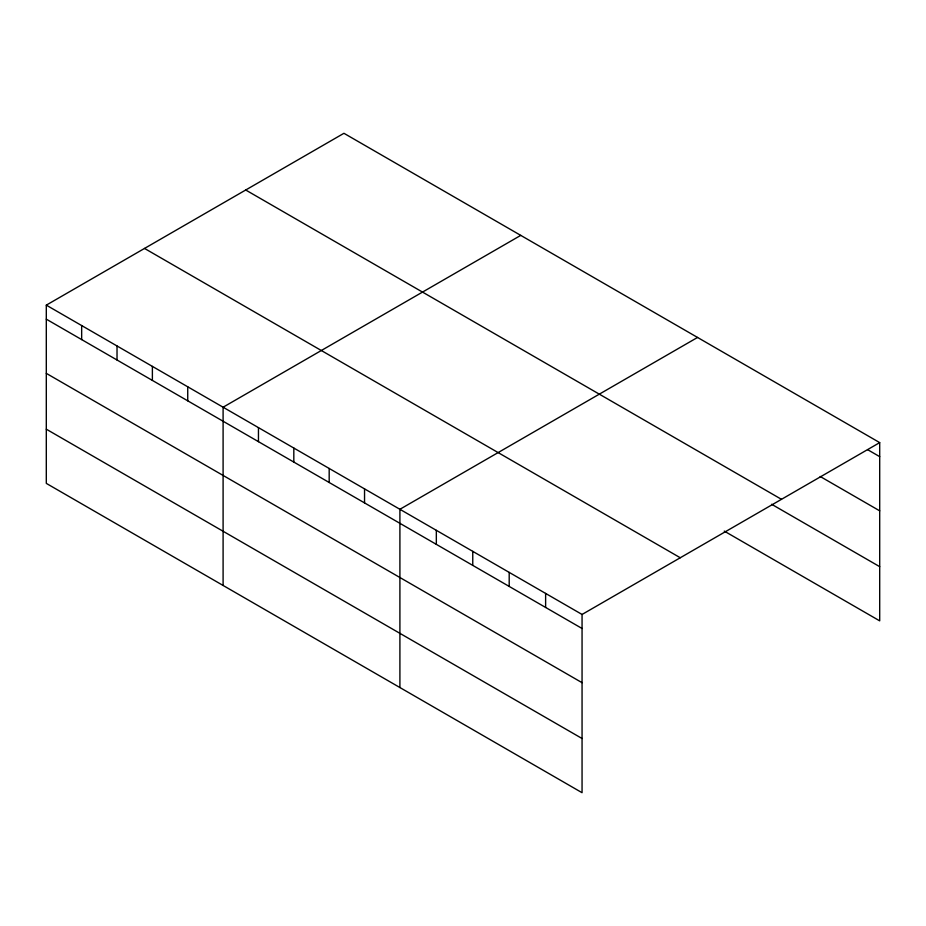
<?xml version="1.0" encoding="UTF-8"?>
<svg xmlns="http://www.w3.org/2000/svg" width="926" height="926" viewBox="0 0 926 926"><rect width="100%" height="100%" fill="white"/><g stroke="black" fill="none" stroke-linecap="round" stroke-linejoin="round"><path stroke-width="1.39" d="M46.3 305.14L582.06 614.459L582.06 792.702L46.3 483.384L46.3 305.14L343.94 133.298L879.7 442.616L879.7 620.86L724.259 531.107M520.748 235.378L223.097 407.22L223.097 585.452M697.544 337.446L399.905 509.288L399.905 687.532M582.06 614.459L879.7 442.616M867.558 449.631L879.7 456.645M820.193 476.485L879.7 510.839M245.726 190.015L781.475 499.322M771.624 504.265L879.7 566.666M144.525 248.434L680.274 557.753M46.3 319.169L582.06 628.488M46.3 373.363L582.06 682.682M46.3 429.189L582.06 738.508M545.622 593.427L545.622 607.456M509.196 572.395L509.196 586.424M472.758 551.364L472.758 565.392M436.331 530.332L436.331 544.361M364.543 488.882L364.543 502.911M329.181 468.463L329.181 482.492M293.82 448.045L293.82 462.074M258.458 427.638L258.458 441.667M187.735 386.802L187.735 400.831M152.385 366.395L152.385 380.412M117.023 345.977L117.023 360.006M81.662 325.558L81.662 339.587"/></g></svg>
